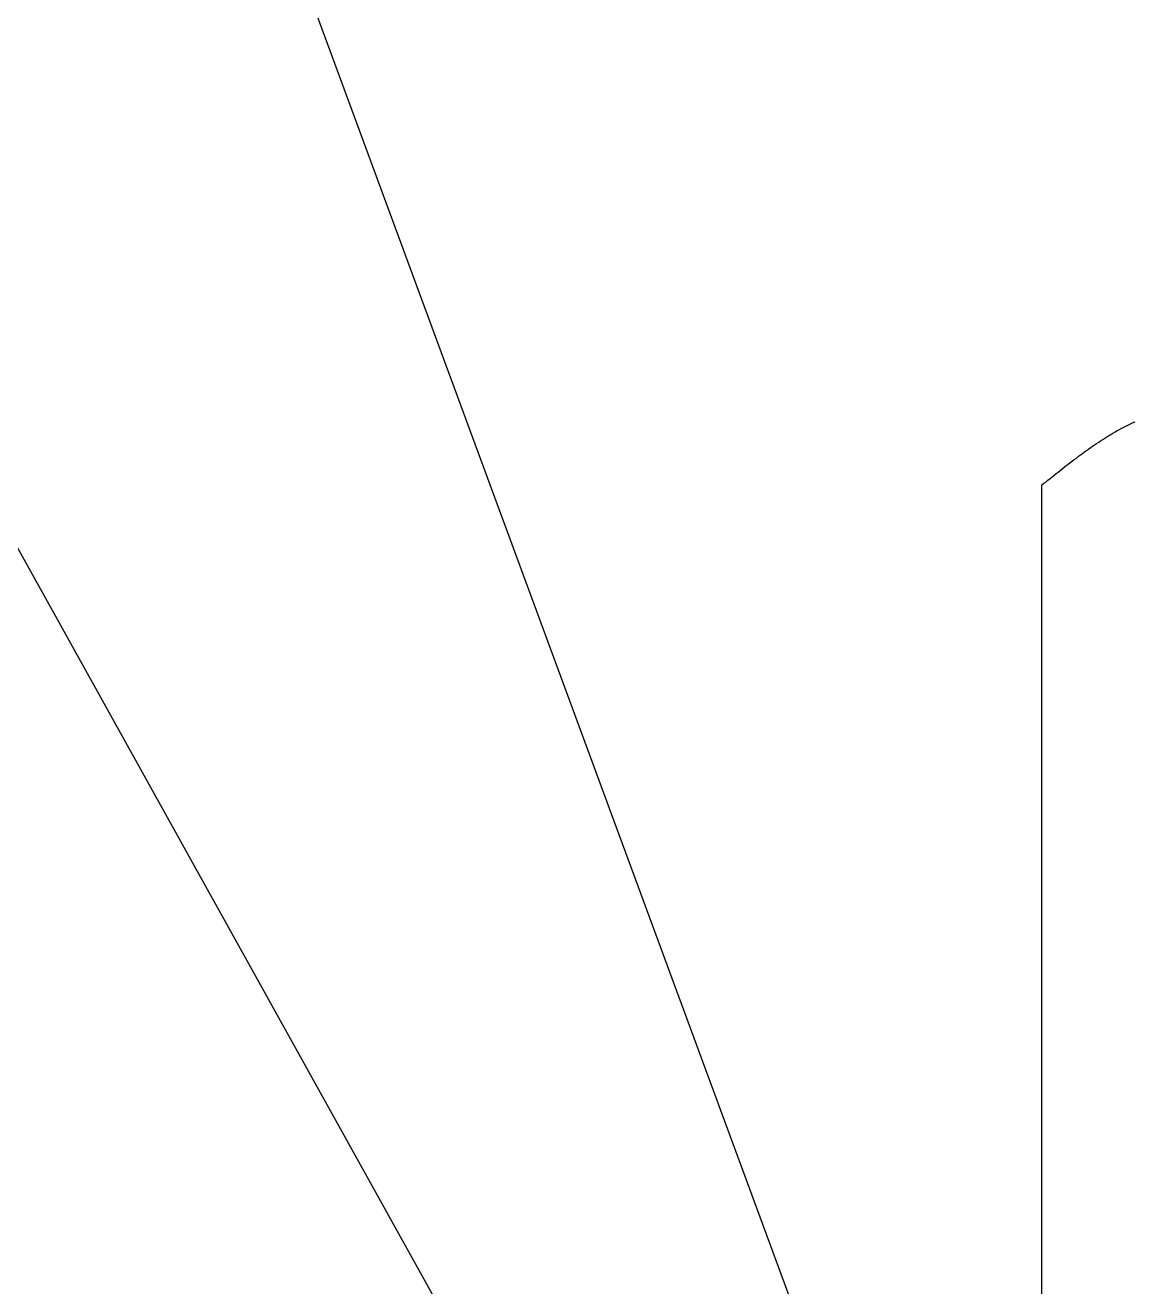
# Model space of a CAD drawing. Extents: x 443 to 1217, y -1921 to -677.
# Drawn here: x 540.62 to 550.43, y -863.92 to -852.78 of the extents above; entities that cross this region are included whole.
import ezdxf

# ---------------------------------------------------------------- set-up
doc = ezdxf.new("R2010")
doc.units = 0
doc.header["$MEASUREMENT"] = 0
doc.layers.get('0').update_dxf_attribs({"linetype": 'CONTINUOUS'})
doc.layers.add('5', color=7, linetype='CONTINUOUS')

msp = doc.modelspace()

# ---------------------------------------------------------------- linework, layer by layer
at = {"color": 7, "linetype": 'Continuous'}
for p, q in [((550.424, -872.281), (540.931, -846.534)), ((547.477, -869.845), (538.456, -853.625))]:
    msp.add_line(p, q, dxfattribs=at)
at = {"layer": '5', "color": 7}
for p, q in [((550.217, -856.392), (550.234, -856.382)), ((550.234, -856.382), (550.253, -856.371)), ((550.253, -856.371), (550.27, -856.361)), ((550.27, -856.361), (550.288, -856.351)), ((550.288, -856.351), (550.306, -856.341)), ((550.306, -856.341), (550.324, -856.331)), ((550.324, -856.331), (550.342, -856.323)), ((550.342, -856.323), (550.36, -856.313)), ((550.36, -856.313), (550.378, -856.304)), ((550.378, -856.304), (550.396, -856.297)), ((550.396, -856.297), (550.414, -856.288)), ((550.414, -856.288), (550.432, -856.28)), ((550.037, -856.509), (550.054, -856.496)), ((550.054, -856.496), (550.073, -856.484)), ((550.073, -856.484), (550.09, -856.472)), ((550.09, -856.472), (550.109, -856.46)), ((550.109, -856.46), (550.126, -856.448)), ((550.126, -856.448), (550.145, -856.437)), ((550.145, -856.437), (550.162, -856.425)), ((550.162, -856.425), (550.181, -856.414)), ((550.181, -856.414), (550.198, -856.403)), ((550.198, -856.403), (550.217, -856.392)), ((549.893, -856.614), (549.912, -856.601)), ((549.912, -856.601), (549.929, -856.586)), ((549.929, -856.586), (549.948, -856.573)), ((549.948, -856.573), (549.965, -856.56)), ((549.965, -856.56), (549.983, -856.547)), ((549.983, -856.547), (550.001, -856.534)), ((550.001, -856.534), (550.019, -856.522)), ((550.019, -856.522), (550.037, -856.509)), ((549.75, -856.725), (549.768, -856.711)), ((549.768, -856.711), (549.786, -856.697)), ((549.786, -856.697), (549.804, -856.682)), ((549.804, -856.682), (549.821, -856.668)), ((549.821, -856.668), (549.84, -856.655)), ((549.84, -856.655), (549.857, -856.641)), ((549.857, -856.641), (549.876, -856.627)), ((549.876, -856.627), (549.893, -856.614)), ((549.607, -856.838), (549.625, -856.824)), ((549.625, -856.824), (549.643, -856.81)), ((549.643, -856.81), (549.66, -856.796)), ((549.66, -856.796), (549.679, -856.782)), ((549.679, -856.782), (549.696, -856.767)), ((549.696, -856.767), (549.714, -856.753)), ((549.714, -856.753), (549.732, -856.739)), ((549.732, -856.739), (549.75, -856.725))]:
    msp.add_line(p, q, dxfattribs=at)
at = {"layer": '5', "linetype": 'Continuous'}
msp.add_line((549.607, -869.041), (549.607, -856.839), dxfattribs=at)

doc.saveas('drawing.dxf')
